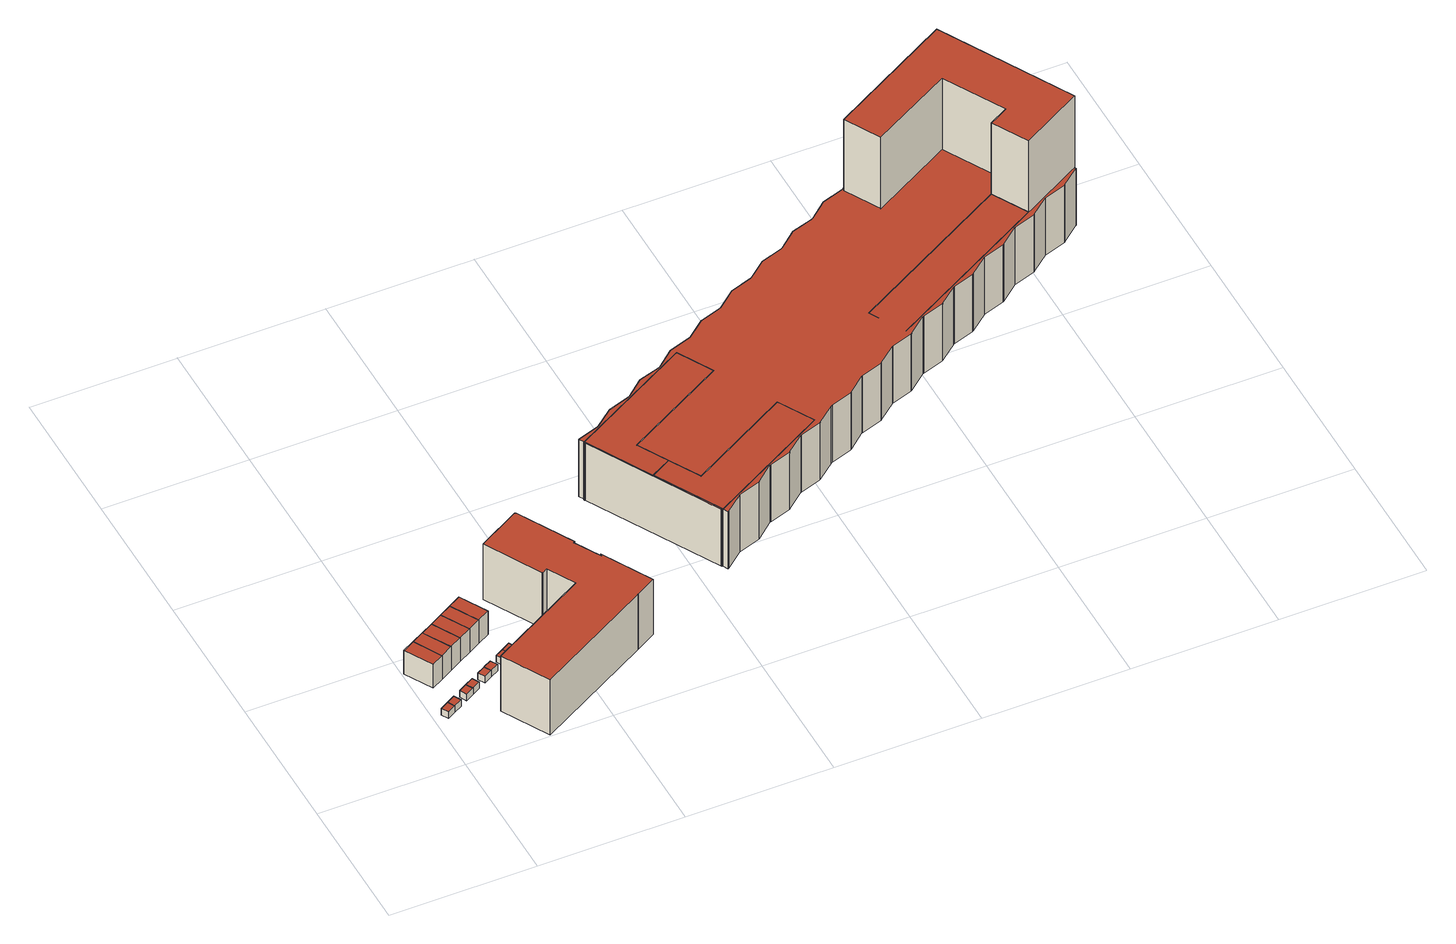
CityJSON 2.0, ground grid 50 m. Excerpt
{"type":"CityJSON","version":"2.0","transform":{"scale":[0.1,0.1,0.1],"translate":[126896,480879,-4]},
"CityObjects":{
"building1":{"type":"Building","attributes":{"b3_dak_type":"multiple horizontal","b3_h_dak_50p":-0.1,"b3_h_dak_70p":-0.09,"b3_h_dak_max":0.02,"b3_h_dak_min":-0.29,"b3_h_maaiveld":-2.78,"b3_kas_warenhuis":false,"b3_mutatie_ahn3_ahn4":false,"b3_reconstructie_onvolledig":false,"b3_rmse_lod12":0.0389,"b3_rmse_lod13":0.0389,"b3_rmse_lod22":0.0343,"b3_val3dity_lod12":"[]","b3_val3dity_lod13":"[]","b3_val3dity_lod22":"[]","b3_volume_lod12":24.82,"b3_volume_lod13":24.82,"b3_volume_lod22":24.71,"geconstateerd":false,"oorspronkelijkbouwjaar":2009,"status":"Pand in gebruik"},"children":["building1-1"]},
"building1-1":{"type":"BuildingPart","parents":["building1"],"geometry":[{"type":"Solid","lod":"1.2","boundaries":[[[[0,1,2,3]],[[4,1,0,5]],[[6,2,1,4]],[[5,0,3,7]],[[7,3,2,6]],[[7,6,4,5]]]],"semantics":{"surfaces":[{"type":"GroundSurface"},{"type":"WallSurface","on_footprint_edge":true},{"type":"RoofSurface"}],"values":[[0,1,1,1,1,2]]}}]},
"building2":{"type":"Building","attributes":{"b3_dak_type":"multiple horizontal","b3_h_dak_50p":-0.1,"b3_h_dak_70p":-0.09,"b3_h_dak_max":0.06,"b3_h_dak_min":-0.16,"b3_h_maaiveld":-2.78,"b3_kas_warenhuis":false,"b3_mutatie_ahn3_ahn4":false,"b3_reconstructie_onvolledig":false,"b3_rmse_lod12":0.0359,"b3_rmse_lod13":0.0359,"b3_rmse_lod22":0.0303,"b3_val3dity_lod12":"[]","b3_val3dity_lod13":"[]","b3_val3dity_lod22":"[]","b3_volume_lod12":24.82,"b3_volume_lod13":24.82,"b3_volume_lod22":24.77,"geconstateerd":false,"oorspronkelijkbouwjaar":2009,"status":"Pand in gebruik"},"children":["building2-1"]},
"building2-1":{"type":"BuildingPart","parents":["building2"],"geometry":[{"type":"Solid","lod":"1.2","boundaries":[[[[2,1,8,9,10]],[[4,1,2,6]],[[11,8,1,4]],[[12,9,8,11]],[[6,2,10,13]],[[13,10,9,12]],[[13,12,11,4,6]]]],"semantics":{"surfaces":[{"type":"GroundSurface"},{"type":"WallSurface","on_footprint_edge":true},{"type":"RoofSurface"}],"values":[[0,1,1,1,1,1,2]]}}]},
"building3":{"type":"Building","attributes":{"b3_dak_type":"slanted","b3_h_dak_50p":6.04,"b3_h_dak_70p":6.94,"b3_h_dak_max":8.37,"b3_h_dak_min":3.85,"b3_h_maaiveld":-2.87,"b3_kas_warenhuis":false,"b3_mutatie_ahn3_ahn4":false,"b3_reconstructie_onvolledig":false,"b3_rmse_lod12":1.57,"b3_rmse_lod13":1.57,"b3_rmse_lod22":0.0351,"b3_val3dity_lod12":"[]","b3_val3dity_lod13":"[]","b3_val3dity_lod22":"[]","b3_volume_lod12":511.09,"b3_volume_lod13":511.09,"b3_volume_lod22":466.79,"geconstateerd":false,"oorspronkelijkbouwjaar":2009,"status":"Pand in gebruik"},"children":["building3-1"]},
"building3-1":{"type":"BuildingPart","parents":["building3"],"geometry":[{"type":"Solid","lod":"1.2","boundaries":[[[[14,15,16,17]],[[18,15,14,19]],[[20,16,15,18]],[[19,14,17,21]],[[21,17,16,20]],[[21,20,18,19]]]],"semantics":{"surfaces":[{"type":"GroundSurface"},{"type":"WallSurface","on_footprint_edge":true},{"type":"RoofSurface"}],"values":[[0,1,1,1,1,2]]}}]},
"building4":{"type":"Building","attributes":{"b3_dak_type":"multiple horizontal","b3_h_dak_50p":-0.11,"b3_h_dak_70p":-0.09,"b3_h_dak_max":0.03,"b3_h_dak_min":-0.31,"b3_h_maaiveld":-2.79,"b3_kas_warenhuis":false,"b3_mutatie_ahn3_ahn4":false,"b3_reconstructie_onvolledig":false,"b3_rmse_lod12":0.0395,"b3_rmse_lod13":0.0395,"b3_rmse_lod22":0.0355,"b3_val3dity_lod12":"[]","b3_val3dity_lod13":"[]","b3_val3dity_lod22":"[]","b3_volume_lod12":24.89,"b3_volume_lod13":24.89,"b3_volume_lod22":24.81,"geconstateerd":false,"oorspronkelijkbouwjaar":2009,"status":"Pand in gebruik"},"children":["building4-1"]},
"building4-1":{"type":"BuildingPart","parents":["building4"],"geometry":[{"type":"Solid","lod":"1.2","boundaries":[[[[22,23,24,25]],[[26,23,22,27]],[[28,24,23,26]],[[27,22,25,29]],[[29,25,24,28]],[[29,28,26,27]]]],"semantics":{"surfaces":[{"type":"GroundSurface"},{"type":"WallSurface","on_footprint_edge":true},{"type":"RoofSurface"}],"values":[[0,1,1,1,1,2]]}}]},
"building5":{"type":"Building","attributes":{"b3_dak_type":"slanted","b3_h_dak_50p":6.05,"b3_h_dak_70p":6.95,"b3_h_dak_max":8.34,"b3_h_dak_min":3.87,"b3_h_maaiveld":-2.87,"b3_kas_warenhuis":false,"b3_mutatie_ahn3_ahn4":false,"b3_reconstructie_onvolledig":false,"b3_rmse_lod12":1.55,"b3_rmse_lod13":1.55,"b3_rmse_lod22":0.0355,"b3_val3dity_lod12":"[]","b3_val3dity_lod13":"[]","b3_val3dity_lod22":"[]","b3_volume_lod12":511.13,"b3_volume_lod13":511.13,"b3_volume_lod22":467.07,"geconstateerd":false,"oorspronkelijkbouwjaar":2009,"status":"Pand in gebruik"},"children":["building5-1"]},
"building5-1":{"type":"BuildingPart","parents":["building5"],"geometry":[{"type":"Solid","lod":"1.2","boundaries":[[[[30,16,15,31]],[[20,16,30,32]],[[32,30,31,33]],[[18,15,16,20]],[[33,31,15,18]],[[33,18,20,32]]]],"semantics":{"surfaces":[{"type":"GroundSurface"},{"type":"WallSurface","on_footprint_edge":true},{"type":"RoofSurface"}],"values":[[0,1,1,1,1,2]]}}]},
"building6":{"type":"Building","attributes":{"b3_dak_type":"multiple horizontal","b3_h_dak_50p":-0.12,"b3_h_dak_70p":-0.1,"b3_h_dak_max":0.02,"b3_h_dak_min":-0.19,"b3_h_maaiveld":-2.8,"b3_kas_warenhuis":false,"b3_mutatie_ahn3_ahn4":false,"b3_reconstructie_onvolledig":false,"b3_rmse_lod12":0.0342,"b3_rmse_lod13":0.0342,"b3_rmse_lod22":0.0309,"b3_val3dity_lod12":"[]","b3_val3dity_lod13":"[]","b3_val3dity_lod22":"[]","b3_volume_lod12":24.88,"b3_volume_lod13":24.88,"b3_volume_lod22":24.84,"geconstateerd":false,"oorspronkelijkbouwjaar":2009,"status":"Pand in gebruik"},"children":["building6-1"]},
"building6-1":{"type":"BuildingPart","parents":["building6"],"geometry":[{"type":"Solid","lod":"1.2","boundaries":[[[[34,24,23,35]],[[36,35,23,26]],[[37,34,35,36]],[[26,23,24,28]],[[28,24,34,37]],[[28,37,36,26]]]],"semantics":{"surfaces":[{"type":"GroundSurface"},{"type":"WallSurface","on_footprint_edge":true},{"type":"RoofSurface"}],"values":[[0,1,1,1,1,2]]}}]},
"building7":{"type":"Building","attributes":{"b3_dak_type":"slanted","b3_h_dak_50p":6.08,"b3_h_dak_70p":6.91,"b3_h_dak_max":8.33,"b3_h_dak_min":3.87,"b3_h_maaiveld":-2.88,"b3_kas_warenhuis":false,"b3_mutatie_ahn3_ahn4":false,"b3_reconstructie_onvolledig":false,"b3_rmse_lod12":1.54,"b3_rmse_lod13":1.54,"b3_rmse_lod22":0.0359,"b3_val3dity_lod12":"[]","b3_val3dity_lod13":"[]","b3_val3dity_lod22":"[]","b3_volume_lod12":512.35,"b3_volume_lod13":512.35,"b3_volume_lod22":467.66,"geconstateerd":false,"oorspronkelijkbouwjaar":2009,"status":"Pand in gebruik"},"children":["building7-1"]},
"building7-1":{"type":"BuildingPart","parents":["building7"],"geometry":[{"type":"Solid","lod":"1.2","boundaries":[[[[38,30,31,39]],[[32,30,38,40]],[[40,38,39,41]],[[33,31,30,32]],[[41,39,31,33]],[[41,33,32,40]]]],"semantics":{"surfaces":[{"type":"GroundSurface"},{"type":"WallSurface","on_footprint_edge":true},{"type":"RoofSurface"}],"values":[[0,1,1,1,1,2]]}}]},
"building8":{"type":"Building","attributes":{"b3_dak_type":"multiple horizontal","b3_h_dak_50p":-0.1,"b3_h_dak_70p":-0.08,"b3_h_dak_max":0.06,"b3_h_dak_min":-0.23,"b3_h_maaiveld":-2.82,"b3_kas_warenhuis":false,"b3_mutatie_ahn3_ahn4":false,"b3_reconstructie_onvolledig":false,"b3_rmse_lod12":0.0457,"b3_rmse_lod13":0.0457,"b3_rmse_lod22":0.0377,"b3_val3dity_lod12":"[]","b3_val3dity_lod13":"[]","b3_val3dity_lod22":"[]","b3_volume_lod12":25.23,"b3_volume_lod13":25.23,"b3_volume_lod22":25.14,"geconstateerd":false,"oorspronkelijkbouwjaar":2009,"status":"Pand in gebruik"},"children":["building8-1"]},
"building8-1":{"type":"BuildingPart","parents":["building8"],"geometry":[{"type":"Solid","lod":"1.2","boundaries":[[[[42,43,44,45]],[[46,43,42,47]],[[47,42,45,48]],[[49,44,43,46]],[[48,45,44,49]],[[48,49,46,47]]]],"semantics":{"surfaces":[{"type":"GroundSurface"},{"type":"WallSurface","on_footprint_edge":true},{"type":"RoofSurface"}],"values":[[0,1,1,1,1,2]]}}]},
"building9":{"type":"Building","attributes":{"b3_dak_type":"slanted","b3_h_dak_50p":6.06,"b3_h_dak_70p":6.94,"b3_h_dak_max":8.31,"b3_h_dak_min":3.88,"b3_h_maaiveld":-2.88,"b3_kas_warenhuis":false,"b3_mutatie_ahn3_ahn4":false,"b3_reconstructie_onvolledig":false,"b3_rmse_lod12":1.54,"b3_rmse_lod13":1.54,"b3_rmse_lod22":0.0346,"b3_val3dity_lod12":"[]","b3_val3dity_lod13":"[]","b3_val3dity_lod22":"[]","b3_volume_lod12":510.62,"b3_volume_lod13":510.62,"b3_volume_lod22":468,"geconstateerd":false,"oorspronkelijkbouwjaar":2009,"status":"Pand in gebruik"},"children":["building9-1"]},
"building9-1":{"type":"BuildingPart","parents":["building9"],"geometry":[{"type":"Solid","lod":"1.2","boundaries":[[[[39,50,51,38]],[[52,50,39,41]],[[53,51,50,52]],[[41,39,38,40]],[[40,38,51,53]],[[40,53,52,41]]]],"semantics":{"surfaces":[{"type":"GroundSurface"},{"type":"WallSurface","on_footprint_edge":true},{"type":"RoofSurface"}],"values":[[0,1,1,1,1,2]]}}]},
"building10":{"type":"Building","attributes":{"b3_dak_type":"multiple horizontal","b3_h_dak_50p":-0.1,"b3_h_dak_70p":-0.09,"b3_h_dak_max":0.06,"b3_h_dak_min":-0.18,"b3_h_maaiveld":-2.82,"b3_kas_warenhuis":false,"b3_mutatie_ahn3_ahn4":false,"b3_reconstructie_onvolledig":false,"b3_rmse_lod12":0.0385,"b3_rmse_lod13":0.0385,"b3_rmse_lod22":0.0339,"b3_val3dity_lod12":"[]","b3_val3dity_lod13":"[]","b3_val3dity_lod22":"[]","b3_volume_lod12":25.11,"b3_volume_lod13":25.11,"b3_volume_lod22":25.05,"geconstateerd":false,"oorspronkelijkbouwjaar":2009,"status":"Pand in gebruik"},"children":["building10-1"]},
"building10-1":{"type":"BuildingPart","parents":["building10"],"geometry":[{"type":"Solid","lod":"1.2","boundaries":[[[[54,42,45,55,56]],[[47,42,54,57]],[[48,45,42,47]],[[58,55,45,48]],[[57,54,56,59]],[[59,56,55,58]],[[59,58,48,47,57]]]],"semantics":{"surfaces":[{"type":"GroundSurface"},{"type":"WallSurface","on_footprint_edge":true},{"type":"RoofSurface"}],"values":[[0,1,1,1,1,1,2]]}}]},
"building11":{"type":"Building","attributes":{"b3_dak_type":"slanted","b3_h_dak_50p":6.05,"b3_h_dak_70p":6.88,"b3_h_dak_max":8.32,"b3_h_dak_min":3.88,"b3_h_maaiveld":-2.87,"b3_kas_warenhuis":false,"b3_mutatie_ahn3_ahn4":false,"b3_reconstructie_onvolledig":false,"b3_rmse_lod12":1.56,"b3_rmse_lod13":1.56,"b3_rmse_lod22":0.0339,"b3_val3dity_lod12":"[]","b3_val3dity_lod13":"[]","b3_val3dity_lod22":"[]","b3_volume_lod12":510.56,"b3_volume_lod13":510.56,"b3_volume_lod22":467.69,"geconstateerd":false,"oorspronkelijkbouwjaar":2009,"status":"Pand in gebruik"},"children":["building11-1"]},
"building11-1":{"type":"BuildingPart","parents":["building11"],"geometry":[{"type":"Solid","lod":"1.2","boundaries":[[[[60,51,50,61]],[[53,51,60,62]],[[62,60,61,63]],[[52,50,51,53]],[[63,61,50,52]],[[63,52,53,62]]]],"semantics":{"surfaces":[{"type":"GroundSurface"},{"type":"WallSurface","on_footprint_edge":true},{"type":"RoofSurface"}],"values":[[0,1,1,1,1,2]]}}]},
"building12":{"type":"Building","attributes":{"b3_dak_type":"multiple horizontal","b3_h_dak_50p":-0.11,"b3_h_dak_70p":-0.09,"b3_h_dak_max":0.13,"b3_h_dak_min":-0.37,"b3_h_maaiveld":-2.81,"b3_kas_warenhuis":false,"b3_mutatie_ahn3_ahn4":false,"b3_reconstructie_onvolledig":false,"b3_rmse_lod12":0.0477,"b3_rmse_lod13":0.0477,"b3_rmse_lod22":0.0465,"b3_val3dity_lod12":"[]","b3_val3dity_lod13":"[]","b3_val3dity_lod22":"[]","b3_volume_lod12":25.06,"b3_volume_lod13":25.06,"b3_volume_lod22":24.98,"geconstateerd":false,"oorspronkelijkbouwjaar":2009,"status":"Pand in gebruik"},"children":["building12-1"]},
"building12-1":{"type":"BuildingPart","parents":["building12"],"geometry":[{"type":"Solid","lod":"1.2","boundaries":[[[[64,65,66,67]],[[68,65,64,69]],[[69,64,67,70]],[[71,66,65,68]],[[70,67,66,71]],[[70,71,68,69]]]],"semantics":{"surfaces":[{"type":"GroundSurface"},{"type":"WallSurface","on_footprint_edge":true},{"type":"RoofSurface"}],"values":[[0,1,1,1,1,2]]}}]},
"building13":{"type":"Building","attributes":{"b3_dak_type":"slanted","b3_h_dak_50p":6.13,"b3_h_dak_70p":7.05,"b3_h_dak_max":8.35,"b3_h_dak_min":3.88,"b3_h_maaiveld":-2.86,"b3_kas_warenhuis":false,"b3_mutatie_ahn3_ahn4":false,"b3_reconstructie_onvolledig":false,"b3_rmse_lod12":1.55,"b3_rmse_lod13":1.55,"b3_rmse_lod22":0.0354,"b3_val3dity_lod12":"[]","b3_val3dity_lod13":"[]","b3_val3dity_lod22":"[]","b3_volume_lod12":511.68,"b3_volume_lod13":511.68,"b3_volume_lod22":467.83,"geconstateerd":false,"oorspronkelijkbouwjaar":2009,"status":"Pand in gebruik"},"children":["building13-1"]},
"building13-1":{"type":"BuildingPart","parents":["building13"],"geometry":[{"type":"Solid","lod":"1.2","boundaries":[[[[61,72,73,60]],[[74,72,61,75]],[[76,73,72,74]],[[75,61,60,77]],[[77,60,73,76]],[[77,76,74,75]]]],"semantics":{"surfaces":[{"type":"GroundSurface"},{"type":"WallSurface","on_footprint_edge":true},{"type":"RoofSurface"}],"values":[[0,1,1,1,1,2]]}}]},
"building14":{"type":"Building","attributes":{"b3_dak_type":"multiple horizontal","b3_h_dak_50p":-0.11,"b3_h_dak_70p":-0.09,"b3_h_dak_max":0.04,"b3_h_dak_min":-0.17,"b3_h_maaiveld":-2.82,"b3_kas_warenhuis":false,"b3_mutatie_ahn3_ahn4":false,"b3_reconstructie_onvolledig":false,"b3_rmse_lod12":0.036,"b3_rmse_lod13":0.036,"b3_rmse_lod22":0.0326,"b3_val3dity_lod12":"[]","b3_val3dity_lod13":"[]","b3_val3dity_lod22":"[]","b3_volume_lod12":25.08,"b3_volume_lod13":25.08,"b3_volume_lod22":25.02,"geconstateerd":false,"oorspronkelijkbouwjaar":2009,"status":"Pand in gebruik"},"children":["building14-1"]},
"building14-1":{"type":"BuildingPart","parents":["building14"],"geometry":[{"type":"Solid","lod":"1.2","boundaries":[[[[64,67,78,79,80]],[[70,67,64,69]],[[81,78,67,70]],[[82,79,78,81]],[[69,64,80,83]],[[83,80,79,82]],[[83,82,81,70,69]]]],"semantics":{"surfaces":[{"type":"GroundSurface"},{"type":"WallSurface","on_footprint_edge":true},{"type":"RoofSurface"}],"values":[[0,1,1,1,1,1,2]]}}]},
"building15":{"type":"Building","attributes":{"b3_dak_type":"multiple horizontal","b3_h_dak_50p":17.04,"b3_h_dak_70p":19.79,"b3_h_dak_max":20.83,"b3_h_dak_min":-1.49,"b3_h_maaiveld":-3.21,"b3_kas_warenhuis":false,"b3_mutatie_ahn3_ahn4":false,"b3_reconstructie_onvolledig":false,"b3_rmse_lod12":7.66,"b3_rmse_lod13":0.681,"b3_rmse_lod22":0.662,"b3_val3dity_lod12":"[]","b3_val3dity_lod13":"[303]","b3_val3dity_lod22":"[303]","b3_volume_lod12":35266.5,"b3_volume_lod13":26622.58,"b3_volume_lod22":26611.47,"geconstateerd":false,"oorspronkelijkbouwjaar":2008,"status":"Pand in gebruik"},"children":["building15-1"]},
"building15-1":{"type":"BuildingPart","parents":["building15"],"geometry":[{"type":"Solid","lod":"1.2","boundaries":[[[[84,85,86,87,88,89,90,91,92,93,94,95,96,97,98,99,100,101,102,103,104,105,106]],[[107,85,84,108]],[[108,84,106,109]],[[110,88,87,111]],[[111,87,86,112]],[[109,106,105,113]],[[114,89,88,110]],[[115,98,97,116]],[[117,99,98,115]],[[118,101,100,119]],[[112,86,85,107]],[[120,94,93,121]],[[122,90,89,114]],[[123,91,90,122]],[[124,95,94,120]],[[125,96,95,124]],[[126,92,91,123]],[[121,93,92,126]],[[127,104,103,128]],[[116,97,96,125]],[[128,103,102,129]],[[129,102,101,118]],[[119,100,99,117]],[[113,105,104,127]],[[113,127,128,129,118,119,117,115,116,125,124,120,121,126,123,122,114,110,111,112,107,108,109]]]],"semantics":{"surfaces":[{"type":"GroundSurface"},{"type":"WallSurface","on_footprint_edge":true},{"type":"RoofSurface"}],"values":[[0,1,1,1,1,1,1,1,1,1,1,1,1,1,1,1,1,1,1,1,1,1,1,1,2]]}}]},
"building16":{"type":"Building","attributes":{"b3_dak_type":"multiple horizontal","b3_h_dak_50p":21.13,"b3_h_dak_70p":21.16,"b3_h_dak_max":23.16,"b3_h_dak_min":8.93,"b3_h_maaiveld":-2.51,"b3_kas_warenhuis":false,"b3_mutatie_ahn3_ahn4":false,"b3_reconstructie_onvolledig":false,"b3_rmse_lod12":1.31,"b3_rmse_lod13":1.31,"b3_rmse_lod22":1.3,"b3_val3dity_lod12":"[]","b3_val3dity_lod13":"[]","b3_val3dity_lod22":"[]","b3_volume_lod12":18125.24,"b3_volume_lod13":18125.24,"b3_volume_lod22":18118.85,"geconstateerd":false,"oorspronkelijkbouwjaar":2011,"status":"Pand in gebruik"},"children":["building16-1"]},
"building16-1":{"type":"BuildingPart","parents":["building16"],"geometry":[{"type":"Solid","lod":"1.2","boundaries":[[[[130,131,132,133,134,135,136,137]],[[138,136,135,139]],[[139,135,134,140]],[[141,133,132,142]],[[143,130,137,144]],[[140,134,133,141]],[[144,137,136,138]],[[142,132,131,145]],[[145,131,130,143]],[[145,143,144,138,139,140,141,142]]]],"semantics":{"surfaces":[{"type":"GroundSurface"},{"type":"WallSurface","on_footprint_edge":true},{"type":"RoofSurface"}],"values":[[0,1,1,1,1,1,1,1,1,2]]}}]},
"building17":{"type":"Building","attributes":{"b3_dak_type":"multiple horizontal","b3_h_dak_50p":21.14,"b3_h_dak_70p":21.16,"b3_h_dak_max":22.51,"b3_h_dak_min":8.77,"b3_h_maaiveld":-2.39,"b3_kas_warenhuis":false,"b3_mutatie_ahn3_ahn4":false,"b3_reconstructie_onvolledig":false,"b3_rmse_lod12":1.06,"b3_rmse_lod13":1.06,"b3_rmse_lod22":1.05,"b3_val3dity_lod12":"[]","b3_val3dity_lod13":"[]","b3_val3dity_lod22":"[]","b3_volume_lod12":17962.74,"b3_volume_lod13":17962.74,"b3_volume_lod22":17957.35,"geconstateerd":false,"oorspronkelijkbouwjaar":2011,"status":"Pand in gebruik"},"children":["building17-1"]},
"building17-1":{"type":"BuildingPart","parents":["building17"],"geometry":[{"type":"Solid","lod":"1.2","boundaries":[[[[146,147,148,149,150,151,152,153]],[[154,150,149,144]],[[155,151,150,154]],[[156,147,146,157]],[[157,146,153,158]],[[144,149,148,159]],[[158,153,152,160]],[[160,152,151,155]],[[159,148,147,156]],[[159,156,157,158,160,155,154,144]]]],"semantics":{"surfaces":[{"type":"GroundSurface"},{"type":"WallSurface","on_footprint_edge":true},{"type":"RoofSurface"}],"values":[[0,1,1,1,1,1,1,1,1,2]]}}]},
"building18":{"type":"Building","attributes":{"b3_dak_type":"multiple horizontal","b3_h_dak_50p":18.05,"b3_h_dak_70p":21.15,"b3_h_dak_max":52.13,"b3_h_dak_min":1.91,"b3_h_maaiveld":-2.49,"b3_kas_warenhuis":false,"b3_mutatie_ahn3_ahn4":false,"b3_reconstructie_onvolledig":false,"b3_rmse_lod12":13.14,"b3_rmse_lod13":0.862,"b3_rmse_lod22":0.711,"b3_val3dity_lod12":"[]","b3_val3dity_lod13":"[104]","b3_val3dity_lod22":"[303]","b3_volume_lod12":237376.12,"b3_volume_lod13":213639.72,"b3_volume_lod22":211100.86,"geconstateerd":false,"oorspronkelijkbouwjaar":2011,"status":"Pand in gebruik"},"children":["building18-1"]},
"building18-1":{"type":"BuildingPart","parents":["building18"],"geometry":[{"type":"Solid","lod":"1.2","boundaries":[[[[161,162,163,164,165,166,167,168,169,170,171,172,173,174,175,176,177,178,179,180,181,182,183,184,185,186,187,188,189,190,191,192,193,194,195,196,197,198,199,200,133,201,202,203,204,205,206,207,208,209,210,211,212,213,214,215,216,217,218,219,220,221,222,223,224,225,226,227,228,229,230,231,232,233,234,235,236,237,238,239,240,241,242,243,244,245,246,247,248,249,250,251,252,253,254,255,256,257,258,259,260,261,262,263,264]],[[265,258,257,266]],[[267,259,258,265]],[[268,260,259,267]],[[266,257,256,269]],[[269,256,255,270]],[[270,255,254,271]],[[271,254,253,272]],[[272,253,252,273]],[[274,247,246,275]],[[273,252,251,276]],[[276,251,250,277]],[[278,248,247,274]],[[277,250,249,279]],[[279,249,248,278]],[[275,246,245,280]],[[280,245,244,281]],[[281,244,243,282]],[[282,243,242,283]],[[284,239,238,285]],[[283,242,241,286]],[[287,240,239,284]],[[285,238,237,288]],[[289,236,235,290]],[[291,234,233,292]],[[290,235,234,291]],[[293,229,228,294]],[[292,233,232,295]],[[295,232,231,296]],[[296,231,230,297]],[[297,230,229,293]],[[298,227,226,299]],[[294,228,227,298]],[[299,226,225,300]],[[301,213,212,302]],[[303,224,223,304]],[[304,223,222,305]],[[305,222,221,306]],[[307,207,206,308]],[[309,193,192,310]],[[306,221,220,311]],[[311,220,219,312]],[[312,219,218,313]],[[313,218,217,314]],[[315,199,198,316]],[[316,198,197,317]],[[317,197,196,318]],[[314,217,216,319]],[[319,216,215,320]],[[320,215,214,321]],[[321,214,213,301]],[[322,195,194,323]],[[323,194,193,309]],[[302,212,211,324]],[[324,211,210,325]],[[325,210,209,326]],[[318,196,195,322]],[[327,205,204,328]],[[326,209,208,329]],[[329,208,207,307]],[[308,206,205,327]],[[158,200,199,315]],[[328,204,203,330]],[[331,202,201,332]],[[330,203,202,331]],[[332,201,133,141]],[[141,133,200,158]],[[310,192,191,333]],[[333,191,190,334]],[[334,190,189,335]],[[335,189,188,336]],[[336,188,187,337]],[[337,187,186,338]],[[339,184,183,340]],[[340,183,182,341]],[[342,180,179,343]],[[344,185,184,339]],[[345,178,177,346]],[[343,179,178,345]],[[338,186,185,344]],[[347,173,172,348]],[[349,174,173,347]],[[341,182,181,350]],[[350,181,180,342]],[[300,225,224,303]],[[351,176,175,352]],[[352,175,174,349]],[[346,177,176,351]],[[348,172,171,353]],[[353,171,170,354]],[[354,170,169,355]],[[356,261,260,268]],[[357,168,167,358]],[[359,166,165,360]],[[360,165,164,361]],[[288,237,236,289]],[[355,169,168,357]],[[358,167,166,359]],[[362,162,161,363]],[[363,161,264,364]],[[361,164,163,365]],[[365,163,162,362]],[[366,263,262,367]],[[367,262,261,356]],[[286,241,240,287]],[[364,264,263,366]],[[364,366,367,356,268,267,265,266,269,270,271,272,273,276,277,279,278,274,275,280,281,282,283,286,287,284,285,288,289,290,291,292,295,296,297,293,294,298,299,300,303,304,305,306,311,312,313,314,319,320,321,301,302,324,325,326,329,307,308,327,328,330,331,332,141,158,315,316,317,318,322,323,309,310,333,334,335,336,337,338,344,339,340,341,350,342,343,345,346,351,352,349,347,348,353,354,355,357,358,359,360,361,365,362,363]]]],"semantics":{"surfaces":[{"type":"GroundSurface"},{"type":"WallSurface","on_footprint_edge":true},{"type":"RoofSurface"}],"values":[[0,1,1,1,1,1,1,1,1,1,1,1,1,1,1,1,1,1,1,1,1,1,1,1,1,1,1,1,1,1,1,1,1,1,1,1,1,1,1,1,1,1,1,1,1,1,1,1,1,1,1,1,1,1,1,1,1,1,1,1,1,1,1,1,1,1,1,1,1,1,1,1,1,1,1,1,1,1,1,1,1,1,1,1,1,1,1,1,1,1,1,1,1,1,1,1,1,1,1,1,1,1,1,1,1,1,2]]}}]},
"building19":{"type":"Building","attributes":{"b3_dak_type":"multiple horizontal","b3_h_dak_50p":21.14,"b3_h_dak_70p":21.17,"b3_h_dak_max":23.92,"b3_h_dak_min":2.59,"b3_h_maaiveld":-2.42,"b3_kas_warenhuis":false,"b3_mutatie_ahn3_ahn4":false,"b3_reconstructie_onvolledig":false,"b3_rmse_lod12":0.955,"b3_rmse_lod13":0.955,"b3_rmse_lod22":0.91,"b3_val3dity_lod12":"[]","b3_val3dity_lod13":"[]","b3_val3dity_lod22":"[]","b3_volume_lod12":21014.69,"b3_volume_lod13":21014.69,"b3_volume_lod22":21038.77,"geconstateerd":false,"oorspronkelijkbouwjaar":2011,"status":"Pand in gebruik"},"children":["building19-1"]},
"building19-1":{"type":"BuildingPart","parents":["building19"],"geometry":[{"type":"Solid","lod":"1.2","boundaries":[[[[368,369,370,371]],[[372,369,368,373]],[[374,370,369,372]],[[373,368,371,375]],[[375,371,370,374]],[[375,374,372,373]]]],"semantics":{"surfaces":[{"type":"GroundSurface"},{"type":"WallSurface","on_footprint_edge":true},{"type":"RoofSurface"}],"values":[[0,1,1,1,1,2]]}}]},
"building20":{"type":"Building","attributes":{"b3_dak_type":"multiple horizontal","b3_h_dak_50p":50.72,"b3_h_dak_70p":50.76,"b3_h_dak_max":52.12,"b3_h_dak_min":2.66,"b3_h_maaiveld":-2.46,"b3_kas_warenhuis":false,"b3_mutatie_ahn3_ahn4":false,"b3_reconstructie_onvolledig":false,"b3_rmse_lod12":18.08,"b3_rmse_lod13":1.54,"b3_rmse_lod22":1.47,"b3_val3dity_lod12":"[]","b3_val3dity_lod13":"[303]","b3_val3dity_lod22":"[303]","b3_volume_lod12":75238.72,"b3_volume_lod13":60312.25,"b3_volume_lod22":60269.36,"geconstateerd":false,"oorspronkelijkbouwjaar":2011,"status":"Pand in gebruik"},"children":["building20-1"]},
"building20-1":{"type":"BuildingPart","parents":["building20"],"geometry":[{"type":"Solid","lod":"1.2","boundaries":[[[[376,251,253,377,378,379,380,381]],[[382,377,253,383]],[[384,381,380,385]],[[386,376,381,384]],[[385,380,379,387]],[[388,378,377,382]],[[387,379,378,388]],[[383,253,251,389]],[[389,251,376,386]],[[389,386,384,385,387,388,382,383]]]],"semantics":{"surfaces":[{"type":"GroundSurface"},{"type":"WallSurface","on_footprint_edge":true},{"type":"RoofSurface"}],"values":[[0,1,1,1,1,1,1,1,1,2]]}}]}
},
"vertices":[
[29,225,12],[58,242,12],[71,217,12],[42,201,12],[58,242,39],[29,225,39],[71,217,39],[42,201,39],
[87,258,12],[100,234,12],[100,233,12],[87,258,39],[100,234,39],[100,233,39],
[6,438,11],[49,462,11],[101,367,11],[59,344,11],[49,462,109],[6,438,109],[101,367,109],[59,344,109],
[113,272,12],[142,288,12],[155,264,12],[126,248,12],[142,288,39],[113,272,39],[155,264,39],[126,248,39],
[143,391,11],[91,485,11],[143,391,109],[91,485,109],
[184,280,12],[171,304,12],[171,304,39],[184,280,39],
[185,414,11],[133,508,11],[185,414,109],[133,508,109],
[239,310,12],[210,294,12],[197,318,12],[226,334,12],[210,294,39],[239,310,39],[226,334,39],[197,318,39],
[175,532,11],[228,438,11],[175,532,109],[228,438,109],
[268,326,12],[227,335,12],[255,350,12],[268,326,39],[227,335,39],[255,350,39],
[270,461,11],[217,555,11],[270,461,109],[217,555,109],
[323,356,12],[294,340,12],[281,364,12],[310,380,12],[294,340,39],[323,356,39],[310,380,39],[281,364,39],
[260,579,11],[312,484,11],[260,579,110],[217,555,110],[312,484,110],[270,461,110],
[339,397,12],[352,373,12],[352,372,12],[339,397,39],[352,373,39],[352,372,39],
[201,166,8],[546,356,8],[494,450,8],[477,440,8],[476,443,8],[474,442,8],[368,634,8],[371,636,8],[371,637,8],[515,717,8],[516,715,8],[518,716,8],[624,523,8],[619,520,8],[669,431,8],[671,440,8],[765,268,8],[697,230,8],[696,231,8],[695,231,8],[693,229,8],[692,228,8],[289,5,8],[546,356,238],[201,166,238],[289,5,238],[476,443,238],[477,440,238],[494,450,238],[692,228,238],[474,442,238],[669,431,238],[619,520,238],[671,440,238],[697,230,238],[765,268,238],[516,715,238],[515,717,238],[368,634,238],[371,636,238],[518,716,238],[624,523,238],[371,637,238],[693,229,238],[695,231,238],[696,231,238],
[959,669,15],[838,889,15],[834,887,15],[832,892,15],[1260,1128,15],[1327,1007,15],[973,812,15],[1030,709,15],[973,812,252],[1327,1007,252],[1260,1128,252],[832,892,252],[834,887,252],[959,669,252],[1030,709,252],[838,889,252],
[1079,444,16],[1084,446,16],[960,670,16],[1030,709,16],[1089,603,16],[1440,798,16],[1507,677,16],[1081,441,16],[1089,603,252],[1440,798,252],[1084,446,252],[1079,444,252],[1081,441,252],[960,670,252],[1507,677,252],
[2361,1125,15],[2359,1124,15],[2284,1099,15],[2282,1098,15],[2221,1048,15],[2219,1047,15],[2144,1022,15],[2142,1021,15],[2081,970,15],[2079,969,15],[2004,945,15],[2000,943,15],[1939,892,15],[1937,891,15],[1862,866,15],[1860,865,15],[1799,815,15],[1797,813,15],[1722,789,15],[1720,788,15],[1659,737,15],[1657,736,15],[1582,711,15],[1578,709,15],[1517,659,15],[1515,658,15],[1440,633,15],[1438,632,15],[1377,581,15],[1375,580,15],[1300,556,15],[1296,554,15],[1235,503,15],[1233,502,15],[1158,477,15],[1156,476,15],[1095,426,15],[1093,425,15],[1083,443,15],[1081,441,15],[835,893,15],[825,911,15],[827,912,15],[902,937,15],[904,938,15],[965,988,15],[967,989,15],[1042,1014,15],[1046,1016,15],[1107,1067,15],[1108,1068,15],[1184,1092,15],[1186,1093,15],[1247,1144,15],[1249,1145,15],[1324,1170,15],[1328,1172,15],[1389,1222,15],[1391,1223,15],[1466,1248,15],[1468,1249,15],[1529,1300,15],[1530,1301,15],[1606,1326,15],[1608,1327,15],[1669,1377,15],[1671,1378,15],[1746,1403,15],[1750,1405,15],[1811,1456,15],[1813,1457,15],[1888,1481,15],[1890,1482,15],[1951,1533,15],[1953,1534,15],[2028,1559,15],[2030,1560,15],[2091,1610,15],[2093,1611,15],[2168,1636,15],[2172,1638,15],[2233,1688,15],[2235,1690,15],[2310,1714,15],[2312,1715,15],[2373,1766,15],[2375,1767,15],[2450,1792,15],[2452,1793,15],[2455,1787,15],[2458,1789,15],[2465,1775,15],[2706,1340,15],[2703,1338,15],[2706,1332,15],[2704,1332,15],[2643,1281,15],[2642,1280,15],[2566,1255,15],[2564,1254,15],[2503,1204,15],[2501,1202,15],[2426,1178,15],[2423,1176,15],[2642,1280,252],[2643,1281,252],[2566,1255,252],[2564,1254,252],[2704,1332,252],[2706,1332,252],[2703,1338,252],[2706,1340,252],[2465,1775,252],[2375,1767,252],[2373,1766,252],[2458,1789,252],[2455,1787,252],[2450,1792,252],[2452,1793,252],[2312,1715,252],[2310,1714,252],[2235,1690,252],[2233,1688,252],[2093,1611,252],[2091,1610,252],[2172,1638,252],[2168,1636,252],[2030,1560,252],[2028,1559,252],[1953,1534,252],[1951,1533,252],[1890,1482,252],[1750,1405,252],[1746,1403,252],[1888,1481,252],[1813,1457,252],[1811,1456,252],[1671,1378,252],[1669,1377,252],[1608,1327,252],[1186,1093,252],[1184,1092,252],[1606,1326,252],[1530,1301,252],[1529,1300,252],[1468,1249,252],[967,989,252],[965,988,252],[1235,503,252],[1296,554,252],[1466,1248,252],[1391,1223,252],[1389,1222,252],[1328,1172,252],[1083,443,252],[1093,425,252],[1095,426,252],[1156,476,252],[1324,1170,252],[1249,1145,252],[1247,1144,252],[1158,477,252],[1233,502,252],[1108,1068,252],[1107,1067,252],[1046,1016,252],[904,938,252],[902,937,252],[1042,1014,252],[827,912,252],[825,911,252],[835,893,252],[1300,556,252],[1375,580,252],[1377,581,252],[1438,632,252],[1440,633,252],[1515,658,252],[1578,709,252],[1582,711,252],[1657,736,252],[1720,788,252],[1722,789,252],[1517,659,252],[1797,813,252],[1799,815,252],[1939,892,252],[2000,943,252],[1937,891,252],[1659,737,252],[1860,865,252],[1862,866,252],[2004,945,252],[2079,969,252],[2081,970,252],[2503,1204,252],[2142,1021,252],[2144,1022,252],[2219,1047,252],[2221,1048,252],[2282,1098,252],[2359,1124,252],[2361,1125,252],[2423,1176,252],[2284,1099,252],[2426,1178,252],[2501,1202,252],
[2425,1342,16],[2492,1221,16],[1927,909,16],[1861,1030,16],[2492,1221,252],[2425,1342,252],[1927,909,252],[1861,1030,252],
[2029,1552,15],[2492,1221,15],[2425,1342,15],[2492,1379,15],[2377,1586,15],[2096,1431,15],[2492,1221,548],[2706,1340,548],[2096,1431,548],[2377,1586,548],[2029,1552,548],[2492,1379,548],[2425,1342,548],[2458,1789,548]
]}
